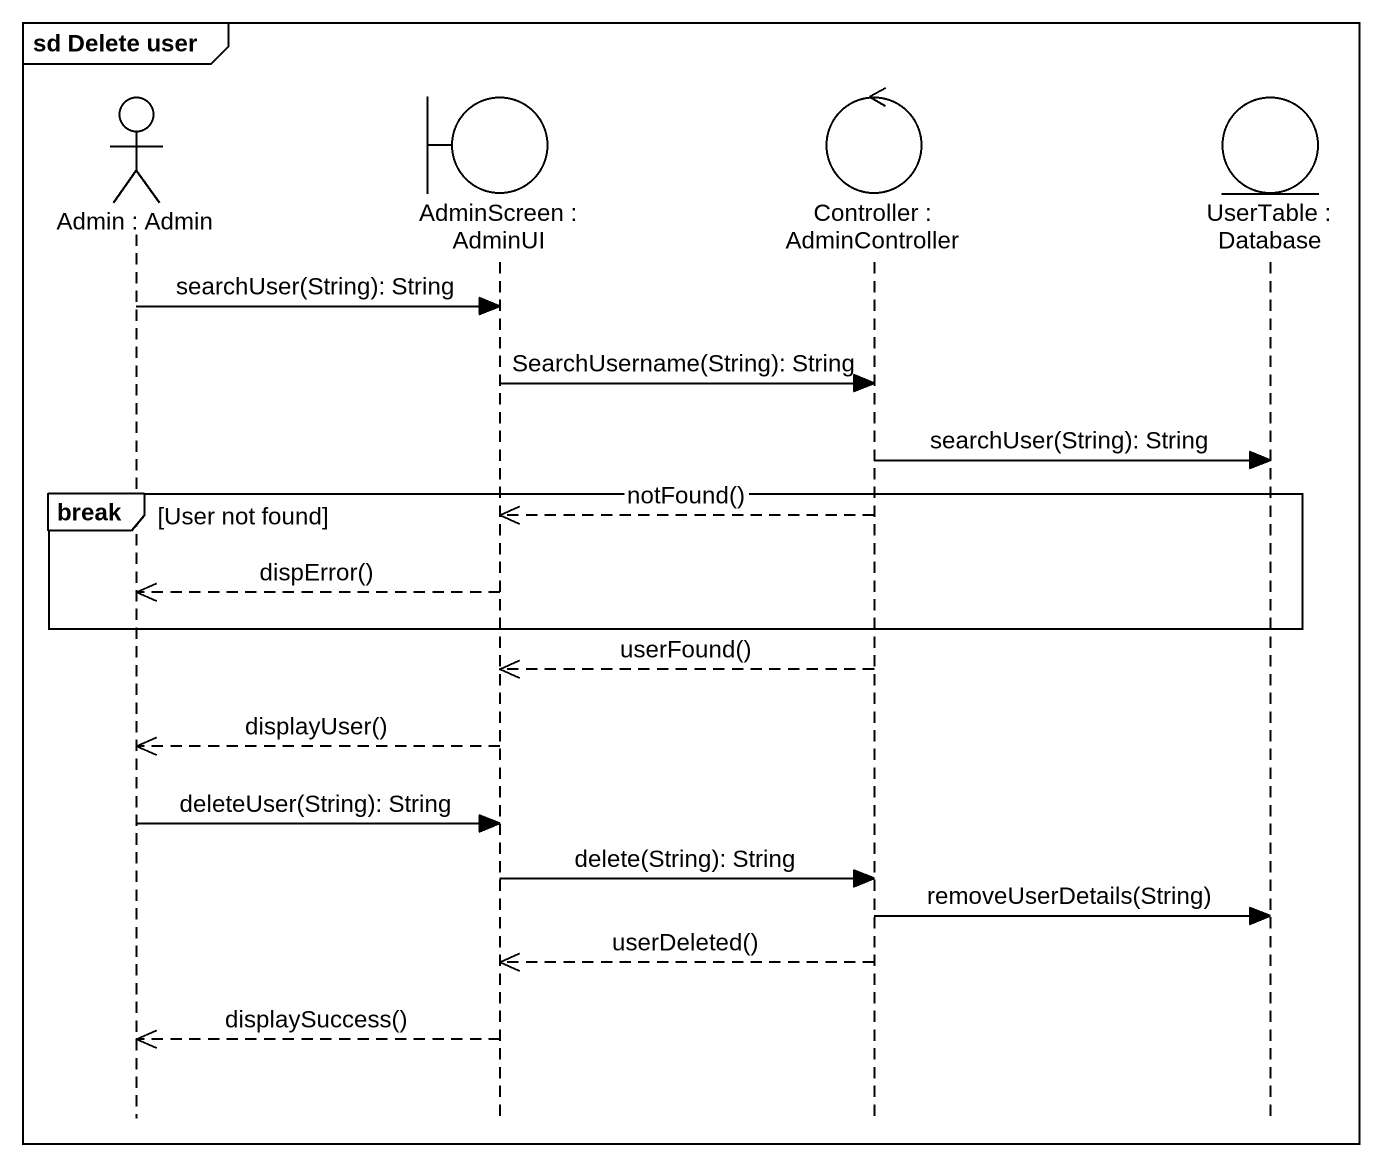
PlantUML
@startuml
mainframe sd Delete user
hide footbox
actor "Admin : Admin" as Admin
boundary "AdminScreen : AdminUI" as AdminScreen
control "Controller : AdminController" as Controller
entity "UserTable : Database" as UserTable

Admin -> AdminScreen : searchUser(String): String
AdminScreen -> Controller : SearchUsername(String): String
Controller -> UserTable : searchUser(String): String
break User not found
  Controller -->> AdminScreen : notFound()
  AdminScreen -->> Admin : dispError()
end
Controller -->> AdminScreen : userFound()
AdminScreen -->> Admin : displayUser()
Admin -> AdminScreen : deleteUser(String): String
AdminScreen -> Controller : delete(String): String
Controller -> UserTable : removeUserDetails(String)
Controller -->> AdminScreen : userDeleted()
AdminScreen -->> Admin : displaySuccess()
@enduml
